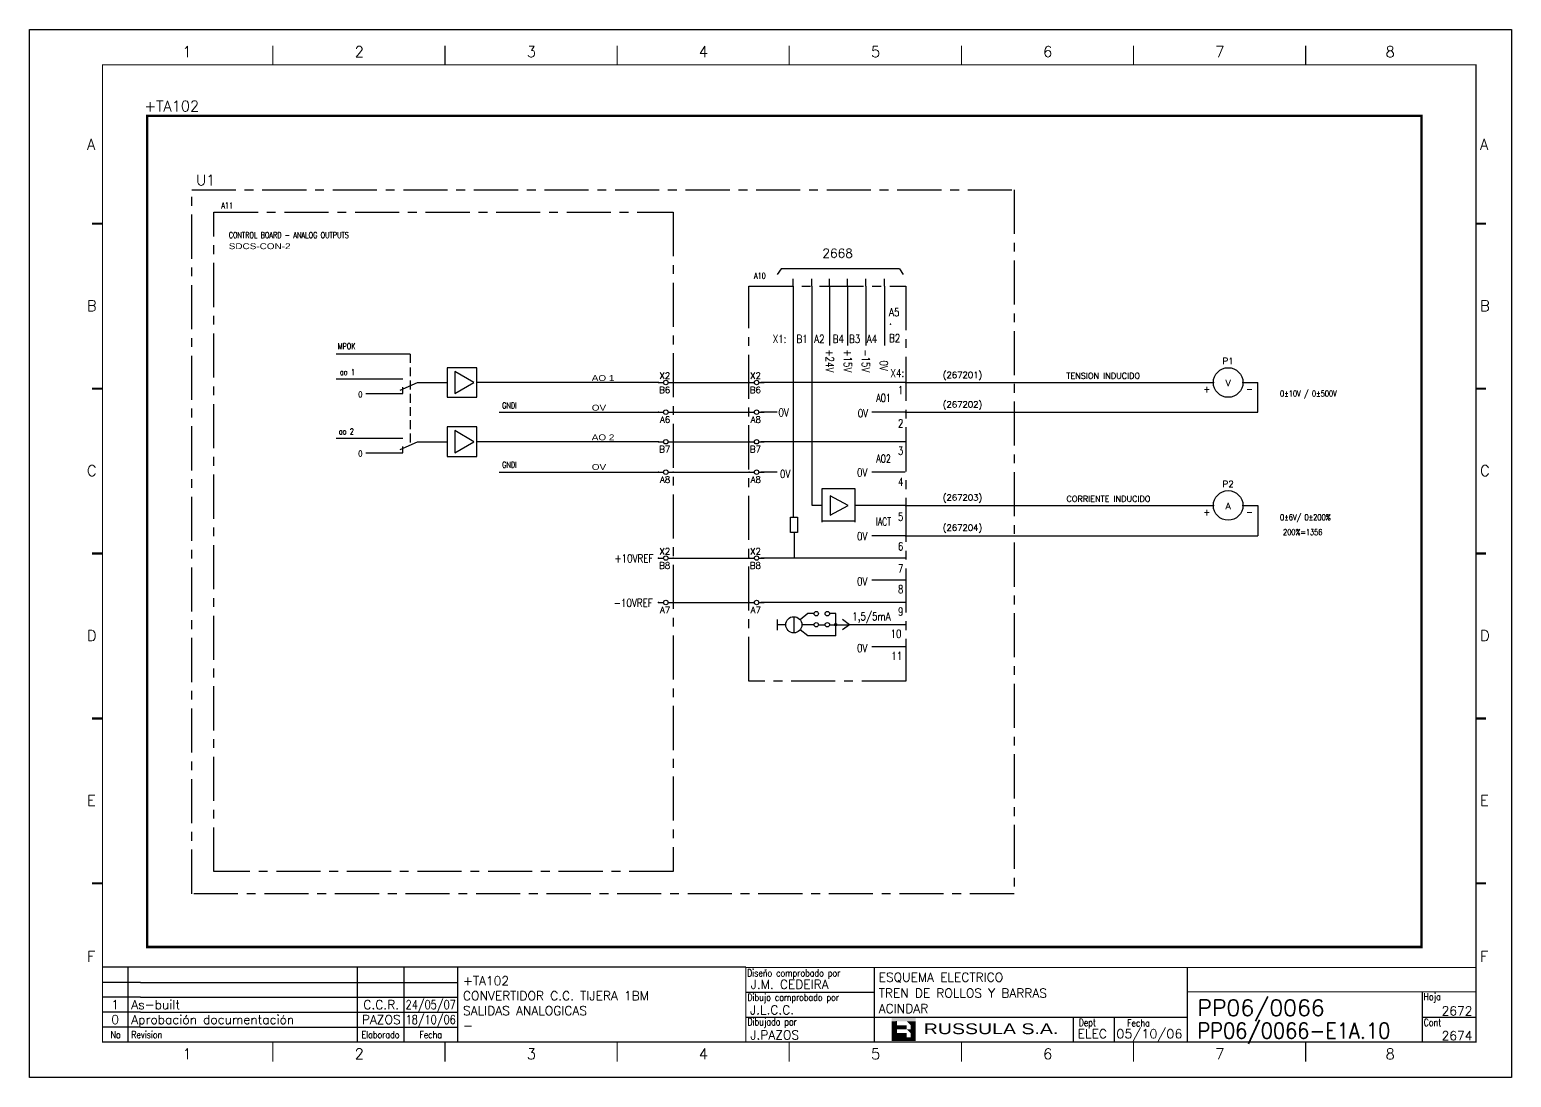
# Model space of a CAD drawing. Extents: x -25 to 1044, y -25744 to 292.
# Drawn here: x 287.4 to 707.4, y -16382 to -16085 of the extents above; entities that cross this region are included whole.
import ezdxf
from ezdxf.enums import TextEntityAlignment as Align

# ---------------------------------------------------------------- set-up
doc = ezdxf.new("R2010")
doc.units = 0
doc.header["$LTSCALE"] = 10
doc.header["$MEASUREMENT"] = 0
for name, pattern in [('CENTER', [2, 1.25, -0.25, 0.25, -0.25]), ('DASHDOT', [1, 0.5, -0.25, 0, -0.25]), ('HIDDEN', [0.375, 0.25, -0.125])]:
    doc.linetypes.add(name, pattern=pattern)
doc.layers.get('0').update_dxf_attribs({"linetype": 'CONTINUOUS'})
for name, color, linetype in [('1', 7, 'CONTINUOUS'), ('10', 5, 'CONTINUOUS'), ('2', 7, 'CONTINUOUS'), ('25', 3, 'CONTINUOUS'), ('25KT', 4, 'HIDDEN'), ('25PK', 4, 'CENTER'), ('35', 2, 'CONTINUOUS'), ('8', 1, 'CONTINUOUS'), ('9', 6, 'CONTINUOUS'), ('DIBUJO', 7, 'CONTINUOUS'), ('NODE', 7, 'CONTINUOUS')]:
    doc.layers.add(name, color=color, linetype=linetype)
doc.styles.add('ABBSTYLE', font='ROMANS.SHX', dxfattribs={"width": 0.8})
doc.styles.add('HELV', font='HELVBLD.SHX', dxfattribs={"width": 1.2})
doc.styles.add('HELVETICA', font='HELV.SHX')
doc.styles.add('LABEL', font='SIMPLEX', dxfattribs={"width": 0.8, "height": 4})
doc.styles.add('ROMANS', font='romans')
doc.styles.get("Standard").update_dxf_attribs({"font": 'simplex'})

# ---------------------------------------------------------------- blocks, each defined once
blk = doc.blocks.new('NOD', base_point=(237.5, 170))
at = {"layer": 'NODE'}
blk.add_point((237.5, 170), dxfattribs=at)
blk = doc.blocks.new('$$PLR12C')
for p, q in [((-2.5, 0), (-0.75, 0)), ((0.75, 0), (2.5, 0))]:
    blk.add_line(p, q)
at = {"layer": '2'}
blk.add_circle((0, 0), 0.75, dxfattribs=at)
for p in [(-2.5, 0), (2.5, 0)]:
    blk.add_blockref('NOD', p, dxfattribs=at)
at = {"layer": '8'}
blk.add_attdef('*A', text='', height=2.15, dxfattribs=at).set_placement((1.5, -3.575), align=Align.RIGHT)
at = {"layer": '9'}
blk.add_attdef('ID', text='', height=2.15, dxfattribs=at).set_placement((1.5, 1.25), align=Align.RIGHT)
blk = doc.blocks.new('AMP')
at = {"layer": '35'}
for p, q in [((0, 5), (0, -5)), ((10, 5), (0, 5)), ((10, -5), (10, 5)), ((0, -5), (10, -5))]:
    blk.add_line(p, q, dxfattribs=at)
blk.add_lwpolyline([(7.5, -3.75), (7.5, 3.75), (1, 0)], close=True, dxfattribs=at)
blk = doc.blocks.new('newcajec')
at = {"layer": '1'}
for p, q in [((179.4, 20.85), (0.13, 20.85)), ((7, 20.85), (7, 0)), ((71, 20.85), (71, 0)), ((84, 20.85), (84, 0.09)), ((99, 20.85), (99, 0)), ((215.2, 20.8), (215.2, 0)), ((10.6, 16.64), (0, 16.64)), ((10.6, 16.64), (99, 16.64)), ((184.64, 20.18), (184.81, 20.01)), ((184.81, 20.01), (185.18, 20.25)), ((10.6, 12.48), (0, 12.48)), ((10.6, 12.48), (99, 12.48)), ((179.4, 13.87), (215.2, 13.87)), ((368, 14.06), (368, 0)), ((10.6, 8.32), (0, 8.32)), ((10.6, 8.32), (99, 8.32)), ((10.6, 4.16), (0, 4.16)), ((10.6, 4.16), (99, 4.16)), ((179.4, 6.93), (267.63, 6.93)), ((267.63, 6.93), (302.5, 6.93)), ((270.63, 6.91), (270.63, 0)), ((282.07, 6.93), (282.07, 0)), ((368, 6.93), (383, 6.93))]:
    blk.add_line(p, q, dxfattribs=at)
for points in [[(47.5, 272.5, 0.3, 0.3, 0), (47.5, 277.91, 0.3, 0.3, 0)], [(95.5, 272.5, 0.3, 0.3, 0), (95.5, 277.91, 0.3, 0.3, 0)], [(143.5, 272.5, 0.3, 0.3, 0), (143.5, 277.91, 0.3, 0.3, 0)], [(191.5, 272.5, 0.3, 0.3, 0), (191.5, 277.91, 0.3, 0.3, 0)], [(239.5, 272.5, 0.3, 0.3, 0), (239.5, 277.91, 0.3, 0.3, 0)], [(287.5, 272.5, 0.3, 0.3, 0), (287.5, 277.91, 0.3, 0.3, 0)], [(335.5, 272.5, 0.3, 0.3, 0), (335.5, 277.91, 0.3, 0.3, 0)], [(-2.99, 228.23, 0.6, 0.6, 0), (-0.18, 228.23, 0.6, 0.6, 0)], [(383.01, 228.23, 0.6, 0.6, 0), (385.82, 228.23, 0.6, 0.6, 0)], [(-2.99, 182.23, 0.6, 0.6, 0), (-0.18, 182.23, 0.6, 0.6, 0)], [(383.01, 182.23, 0.6, 0.6, 0), (385.82, 182.23, 0.6, 0.6, 0)], [(-2.99, 136.23, 0.6, 0.6, 0), (-0.18, 136.23, 0.6, 0.6, 0)], [(383.01, 136.23, 0.6, 0.6, 0), (385.82, 136.23, 0.6, 0.6, 0)], [(-2.99, 90.23, 0.6, 0.6, 0), (-0.18, 90.23, 0.6, 0.6, 0)], [(383.01, 90.23, 0.6, 0.6, 0), (385.82, 90.23, 0.6, 0.6, 0)], [(-2.99, 44.23, 0.6, 0.6, 0), (-0.18, 44.23, 0.6, 0.6, 0)], [(383.01, 44.23, 0.6, 0.6, 0), (385.82, 44.23, 0.6, 0.6, 0)], [(383, 20.8, 0.3, 0.3, 0), (179.4, 20.8, 0.3, 0.3, 0), (179.4, 0, 0.3, 0.3, 0)], [(302.5, 20.8, 0.3, 0.3, 0), (302.5, 0, 0.3, 0.3, 0)], [(302.5, 14, 0.3, 0.3, 0), (383, 14, 0.3, 0.3, 0)], [(47.5, -5.5, 0.3, 0.3, 0), (47.5, -0.09, 0.3, 0.3, 0)], [(95.5, -5.5, 0.3, 0.3, 0), (95.5, -0.09, 0.3, 0.3, 0)], [(143.5, -5.5, 0.3, 0.3, 0), (143.5, -0.09, 0.3, 0.3, 0)], [(191.5, -5.5, 0.3, 0.3, 0), (191.5, -0.09, 0.3, 0.3, 0)], [(239.5, -5.5, 0.3, 0.3, 0), (239.5, -0.09, 0.3, 0.3, 0)], [(287.5, -5.5, 0.3, 0.3, 0), (287.5, -0.09, 0.3, 0.3, 0)], [(335.5, -5.5, 0.3, 0.3, 0), (335.5, -0.09, 0.3, 0.3, 0)]]:
    blk.add_lwpolyline(points, format="xyseb", dxfattribs=at)
at = {"layer": '1', "const_width": 0.3}
blk.add_lwpolyline([(0, 0), (0, 272.5), (383, 272.5), (383, 0)], close=True, dxfattribs=at)
at = {"layer": '2', "color": 14}
for p, q in [((221.42, 4.69), (221.42, 5.81)), ((221.42, 2.47), (221.42, 3.58))]:
    blk.add_line(p, q, dxfattribs=at)
for points in [[(220.05, 5.81), (220.05, 6.92), (226.74, 5.81), (226.74, 6.92)], [(221.42, 2.47), (220.05, 2.47), (221.42, 5.81), (220.05, 5.81)], [(221.42, 4.69), (224.25, 4.69), (221.42, 3.58), (224.25, 3.58)], [(224.25, 5.81), (225.37, 5.81), (225.37, 4.69)], [(225.37, 5.81), (226.74, 5.81), (225.37, 1.35), (226.74, 1.35)], [(224.25, 0.24), (224.25, 2.47), (220.05, 0.24), (220.05, 2.47)], [(224.25, 3.58), (225.37, 3.58), (225.37, 2.47)], [(226.74, 1.35), (226.74, 0.24), (224.25, 1.35), (224.25, 0.24)]]:
    blk.add_solid(points, dxfattribs=at)
at = {"layer": '1', "style": 'ROMANS'}
for s, p in [('1', (22.29, 274.68)), ('2', (70.29, 274.68)), ('3', (118.29, 274.68)), ('4', (166.29, 274.68)), ('5', (214.29, 274.68)), ('6', (262.29, 274.68)), ('7', (310.29, 274.68)), ('8', (357.79, 274.68)), ('A', (-4.37, 248.84)), ('A', (384.13, 248.84)), ('B', (-4.37, 203.84)), ('B', (384.13, 203.84)), ('C', (-4.37, 157.84)), ('C', (384.13, 157.84)), ('D', (-4.37, 111.84)), ('D', (384.13, 111.84)), ('E', (-4.37, 65.84)), ('E', (384.13, 65.84)), ('F', (-4.37, 22.34)), ('F', (384.13, 22.34)), ('1', (22.29, -4.82)), ('2', (70.29, -4.82)), ('3', (118.29, -4.82)), ('4', (166.29, -4.82)), ('5', (214.29, -4.82)), ('6', (262.29, -4.82)), ('7', (310.29, -4.82)), ('8', (357.79, -4.82))]:
    blk.add_text(s, height=3, dxfattribs=at).set_placement(p)
at = {"layer": '1', "style": 'LABEL', "width": 0.8}
for s, p in [('Diseno comprobado por', (179.73, 18.27)), ('Dibujo comprobado por', (179.81, 11.47)), ('Hoja', (368.38, 11.66)), ('Dibujado por', (179.83, 4.64)), ('Fecha', (285.71, 4.3)), ('Cont', (368.43, 4.46)), ('No', (2.23, 1.05)), ('Revision', (8, 1.05))]:
    blk.add_text(s, height=2, dxfattribs=at).set_placement(p)
for s, p in [('Dept', (274.61, 4.44)), ('Elaborado', (77.5, 1.05)), ('Fecha', (91.5, 1.05))]:
    blk.add_text(s, height=2, dxfattribs=at).set_placement(p, align=Align.CENTER)
at = {"layer": '10', "style": 'ROMANS'}
for tag, p in [('REV41', (3.5, 18.74)), ('REV43', (77.7, 18.74)), ('REV31', (3.5, 14.58)), ('REV33', (77.7, 14.58)), ('REV21', (3.5, 10.42)), ('REV23', (77.7, 10.42)), ('REV11', (3.5, 6.27)), ('REV13', (77.7, 6.27))]:
    blk.add_attdef(tag, text='', height=2.5, dxfattribs=at).set_placement(p, align=Align.MIDDLE)
for tag, p, height in [('REV42', (8, 17.49), 2.5), ('SHEETNAME1', (100.5, 15.83), 2.5), ('DESIGNCHECK', (180.74, 14.83), 2.5), ('DOCUMENTTYPE', (216.43, 16.8), 2.5), ('NOTA', (305.32, 15.8), 3), ('REV32', (8, 13.33), 2.5), ('SHEETNAME2', (100.5, 11.67), 2.5), ('OBJECT', (216.43, 12.4), 2.5), ('REV22', (8, 9.17), 2.5), ('SHEETNAME3', (100.5, 7.51), 2.5), ('DRAWINGCHECK', (180.53, 7.71), 2.5), ('CUSTOMER', (216.43, 8.08), 2.5), ('ORDER', (305.32, 7.3), 4.5), ('REV12', (8, 5.01), 2.5), ('SHEETNAME4', (100.5, 3.35), 2.5), ('DOCUMENT_ID', (305.32, 0.93), 4.4), ('USER', (180.63, 0.71), 2.5), ('DEPARTMENT', (271.93, 1.05), 2.5)]:
    blk.add_attdef(tag, p, '', height=height, dxfattribs=at)
for tag, width, p, p2 in [('REV44', 1.221199, (84.53, 17.49), (98.48, 17.49)), ('REV34', 1.221199, (84.53, 13.33), (98.48, 13.33)), ('REV24', 1.221199, (84.53, 9.17), (98.48, 9.17)), ('REV14', 1.221199, (84.53, 5.01), (98.48, 5.01)), ('CREATED2', 7.039915, (282.71, 1.05), (301.14, 1.05))]:
    blk.add_attdef(tag, text='', height=2.5, dxfattribs=dict(at, width=width)).set_placement(p, p2, align=Align.FIT)
for tag, p in [('SHEET', (382, 7.43)), ('NEXTSHEET', (382, 0.5))]:
    blk.add_attdef(tag, text='', height=2.5, dxfattribs=at).set_placement(p, align=Align.RIGHT)
at = {"layer": 'DIBUJO', "color": 14, "style": 'HELVETICA', "width": 1.3}
blk.add_text('RUSSULA S.A.', height=3, dxfattribs=at).set_placement((229, 2.19))
blk = doc.blocks.new('$080101')
at = {"layer": '2'}
blk.add_circle((5, 0), 5, dxfattribs=at)
for p in [(0, 0), (10, 0)]:
    blk.add_blockref('NOD', p, dxfattribs=at)
at = {"layer": '8'}
blk.add_attdef('1A', text='', height=2.15, dxfattribs=at).set_placement((-1, -3.325), align=Align.RIGHT)
blk.add_attdef('2A', (11, -3.325), '', height=2.15, dxfattribs=at)
at = {"layer": '9'}
for tag, p in [('ID', (5, 6.175)), ('FUNK', (5, -1.25))]:
    blk.add_attdef(tag, text='', height=2.15, dxfattribs=at).set_placement(p, align=Align.CENTER)

msp = doc.modelspace()

# ---------------------------------------------------------------- linework, layer by layer
at = {"layer": '2', "color": 3}
for p, q in [((503.84, -16157.68), (503.84, -16155.58)), ((509.09, -16157.68), (509.09, -16155.58)), ((514.13, -16157.68), (514.13, -16155.58)), ((519.17, -16157.68), (519.17, -16155.58)), ((524.42, -16157.68), (524.42, -16155.58)), ((529.67, -16157.68), (529.67, -16155.58)), ((503.84, -16157.68), (503.84, -16223.2)), ((509.09, -16157.68), (509.09, -16219.84)), ((514.13, -16157.68), (514.13, -16174.48)), ((519.17, -16157.68), (519.17, -16174.48)), ((524.42, -16157.68), (524.42, -16174.48)), ((529.67, -16157.68), (529.67, -16174.48))]:
    msp.add_line(p, q, dxfattribs=at)
at = {"layer": '2', "color": 4, "linetype": 'CENTER'}
for p, q in [((491.24, -16157.68), (535.76, -16157.68)), ((491.24, -16269.61), (491.24, -16157.68)), ((535.76, -16157.68), (535.76, -16269.61)), ((535.76, -16269.61), (491.24, -16269.61))]:
    msp.add_line(p, q, dxfattribs=at)
at = {"layer": '2', "color": 7}
for p, q in [((468.77, -16184.98), (491.34, -16184.98)), ((535.55, -16184.98), (622.91, -16184.98)), ((631.31, -16184.98), (635.51, -16184.98)), ((635.51, -16193.38), (635.51, -16184.98)), ((468.77, -16193.38), (491.34, -16193.38)), ((535.55, -16193.38), (635.51, -16193.38)), ((468.77, -16201.78), (491.34, -16201.78)), ((468.77, -16210.39), (491.34, -16210.39)), ((535.55, -16219.84), (578.78, -16219.84)), ((578.78, -16219.84), (622.91, -16219.84)), ((631.31, -16219.84), (635.51, -16219.84)), ((635.51, -16219.84), (635.51, -16228.45)), ((535.55, -16228.45), (635.51, -16228.45)), ((468.77, -16234.75), (491.34, -16234.75)), ((468.77, -16247.35), (491.34, -16247.35))]:
    msp.add_line(p, q, dxfattribs=at)
at = {"layer": '2', "color": 3, "linetype": 'DASHDOT'}
msp.add_lwpolyline([(320.72, -16109.38, 0.706, 0.706, 0), (681.92, -16109.38, 0.706, 0.706, 0), (681.92, -16345, 0.706, 0.706, 0), (320.72, -16345, 0.706, 0.706, 0), (320.72, -16109.38, 0.706, 0.706, 0)], format="xyseb", dxfattribs=at)
at = {"layer": '25'}
for p, q in [((500.37, -16152.75), (499.32, -16154.32)), ((533.97, -16152.75), (500.37, -16152.75)), ((533.97, -16152.75), (535.02, -16154.32)), ((535.55, -16184.98), (494.6, -16184.98)), ((499.32, -16193.38), (494.6, -16193.38)), ((535.55, -16193.38), (526.1, -16193.38)), ((535.55, -16201.78), (494.6, -16201.78)), ((499.32, -16210.39), (494.6, -16210.39)), ((535.55, -16210.39), (526.1, -16210.39)), ((511.92, -16215.12), (511.92, -16224.57)), ((521.37, -16215.12), (511.92, -16215.12)), ((521.37, -16224.57), (521.37, -16215.12)), ((511.92, -16219.84), (509.17, -16219.84)), ((514.29, -16217.08), (514.29, -16222.6)), ((519.41, -16219.84), (514.29, -16217.08)), ((514.29, -16222.6), (519.41, -16219.84)), ((535.55, -16219.84), (521.37, -16219.84)), ((503.06, -16223.15), (505.03, -16223.15)), ((503.06, -16227.49), (503.06, -16223.15)), ((505.03, -16223.15), (505.03, -16227.49)), ((511.92, -16224.15), (521.37, -16224.15)), ((505.03, -16227.49), (503.06, -16227.49)), ((504.05, -16227.49), (504.05, -16234.75)), ((535.55, -16228.45), (526.1, -16228.45)), ((535.55, -16234.75), (494.6, -16234.75)), ((535.55, -16241.05), (526.1, -16241.05)), ((535.55, -16247.35), (494.6, -16247.35)), ((499.26, -16252.15), (499.26, -16255.15)), ((501.69, -16253.65), (499.26, -16253.65)), ((503.99, -16251.36), (503.99, -16255.94)), ((507.99, -16250.5), (505.78, -16252.23)), ((509.72, -16253.65), (506.28, -16253.65)), ((509.72, -16250.5), (507.99, -16250.5)), ((510.98, -16253.65), (512.87, -16253.65)), ((515.86, -16250.5), (514.13, -16250.5)), ((514.13, -16253.65), (519.75, -16253.65)), ((515.86, -16256.8), (515.86, -16250.5)), ((519.75, -16253.65), (517.83, -16252.18)), ((519.75, -16253.65), (517.83, -16255.12)), ((535.55, -16253.65), (519.75, -16253.65)), ((507.99, -16256.8), (505.78, -16255.07)), ((515.86, -16256.8), (507.99, -16256.8)), ((535.55, -16259.95), (526.1, -16259.95))]:
    msp.add_line(p, q, dxfattribs=at)
for centre, radius in [((503.99, -16253.65), 2.29), ((510.35, -16250.5), 0.63), ((510.35, -16253.65), 0.63), ((513.5, -16250.5), 0.63), ((513.5, -16253.65), 0.63)]:
    msp.add_circle(centre, radius, dxfattribs=at)
at = {"layer": '25KT', "color": 7}
msp.add_line((395.27, -16176.95), (395.27, -16202.83), dxfattribs=at)
at = {"layer": '25PK'}
for p, q in [((333.32, -16130.38), (566.42, -16130.38)), ((333.32, -16329.88), (333.32, -16130.38)), ((566.42, -16130.38), (566.42, -16329.88)), ((339.62, -16323.58), (339.62, -16136.68)), ((339.62, -16136.68), (469.82, -16136.68)), ((469.82, -16136.68), (469.82, -16323.58)), ((469.82, -16323.58), (339.62, -16323.58)), ((566.42, -16329.88), (333.32, -16329.88))]:
    msp.add_line(p, q, dxfattribs=at)
at = {"layer": '35', "color": 7}
for p, q in [((395.27, -16176.95), (374.27, -16176.95)), ((374.27, -16183.93), (393.17, -16183.93)), ((392.37, -16187.18), (397.37, -16184.98)), ((393.17, -16188.13), (393.17, -16186.29)), ((397.37, -16184.98), (405.77, -16184.98)), ((465.62, -16184.98), (414.17, -16184.98)), ((382.67, -16188.13), (393.17, -16188.13)), ((420.47, -16193.38), (465.62, -16193.38)), ((374.27, -16200.73), (393.17, -16200.73)), ((392.37, -16203.98), (397.37, -16201.78)), ((393.17, -16204.93), (393.17, -16203.09)), ((397.37, -16201.78), (405.77, -16201.78)), ((465.62, -16201.78), (414.17, -16201.78)), ((382.67, -16204.93), (393.17, -16204.93)), ((420.47, -16210.39), (465.62, -16210.39))]:
    msp.add_line(p, q, dxfattribs=at)
at = {"layer": '35'}
msp.add_circle((515.86, -16253.65), 0.335, dxfattribs=at)
at = {"layer": 'DIBUJO'}
msp.add_lwpolyline([(287.38, -16084.95), (707.38, -16084.95), (707.38, -16381.95), (287.38, -16381.95), (287.38, -16084.95)], dxfattribs=at)

# ---------------------------------------------------------------- block references
at = {"layer": '2', "color": 7}
ref = msp.add_blockref('newcajec', (308.06, -16371.93), dxfattribs=dict(at, xscale=1.016442892079965, yscale=1.016442892079965, zscale=1.016442892079965))
ref.add_attrib('REV24', '24/05/07', dxfattribs={"layer": '10', "height": 2.541, "style": 'ROMANS', "width": 0.728168}).set_placement((393.97, -16362.61), (408.16, -16362.61), align=Align.FIT)
ref.add_attrib('SHEETNAME3', 'SALIDAS ANALOGICAS', (410.21, -16364.3), dxfattribs={"layer": '10', "height": 2.5411, "style": 'ROMANS'})
ref.add_attrib('SHEETNAME2', 'CONVERTIDOR C.C. TIJERA 1BM', (410.21, -16360.08), dxfattribs={"layer": '10', "height": 2.5411, "style": 'ROMANS'})
ref.add_attrib('SHEETNAME1', '+TA102', (410.21, -16355.85), dxfattribs={"layer": '10', "height": 2.541, "style": 'ROMANS'})
ref.add_attrib('USER', 'J.PAZOS', (491.66, -16371.21), dxfattribs={"layer": '10', "height": 2.541, "style": 'ROMANS'})
ref.add_attrib('DRAWINGCHECK', 'J.L.C.C.', (491.56, -16364.09), dxfattribs={"layer": '10', "height": 2.541, "style": 'ROMANS'})
ref.add_attrib('DESIGNCHECK', 'J.M. CEDEIRA', (491.77, -16356.86), dxfattribs={"layer": '10', "height": 2.5411, "style": 'ROMANS'})
ref.add_attrib('REV22', 'As-built', (316.19, -16362.61), dxfattribs={"layer": '10', "height": 2.541, "style": 'ROMANS'})
ref.add_attrib('REV12', 'Aprobación documentación', (316.19, -16366.83), dxfattribs={"layer": '10', "height": 2.5411, "style": 'ROMANS'})
ref.add_attrib('REV21', '1', dxfattribs={"layer": '10', "height": 2.54, "style": 'ROMANS'}).set_placement((311.62, -16361.34), align=Align.MIDDLE)
ref.add_attrib('REV11', '0', dxfattribs={"layer": '10', "height": 2.54, "style": 'ROMANS'}).set_placement((311.62, -16365.56), align=Align.MIDDLE)
ref.add_attrib('SHEETNAME4', '-', (410.21, -16368.53), dxfattribs={"layer": '10', "height": 2.54, "style": 'ROMANS'})
ref.add_attrib('REV14', '18/10/06', dxfattribs={"layer": '10', "height": 2.541, "style": 'ROMANS', "width": 0.728168}).set_placement((393.97, -16366.83), (408.16, -16366.83), align=Align.FIT)
ref.add_attrib('REV23', 'C.C.R.', dxfattribs={"layer": '10', "height": 2.541, "style": 'ROMANS'}).set_placement((387.04, -16361.34), align=Align.MIDDLE)
ref.add_attrib('REV13', 'PAZOS', dxfattribs={"layer": '10', "height": 2.541, "style": 'ROMANS'}).set_placement((387.04, -16365.56), align=Align.MIDDLE)
ref.add_attrib('DOCUMENT_ID', 'PP06/0066-E1A.10', (618.4, -16370.98), dxfattribs={"layer": '10', "height": 4.4723, "style": 'ROMANS', "width": 0.9})
ref.add_attrib('ORDER', 'PP06/0066', (618.4, -16364.51), dxfattribs={"layer": '10', "height": 4.574, "style": 'ROMANS'})
ref.add_attrib('CUSTOMER', 'ACINDAR', (528.05, -16363.71), dxfattribs={"layer": '10', "height": 2.541, "style": 'ROMANS'})
ref.add_attrib('OBJECT', 'TREN DE ROLLOS Y BARRAS', (528.05, -16359.33), dxfattribs={"layer": '10', "height": 2.5411, "style": 'ROMANS'})
ref.add_attrib('DOCUMENTTYPE', 'ESQUEMA ELECTRICO', (528.05, -16354.85), dxfattribs={"layer": '10', "height": 2.5411, "style": 'ROMANS'})
ref.add_attrib('CREATED2', '05/10/06', dxfattribs={"layer": '10', "height": 2.541, "style": 'ROMANS', "width": 0.961976}).set_placement((595.41, -16370.87), (614.16, -16370.87), align=Align.FIT)
ref.add_attrib('DEPARTMENT', 'ELEC', (584.46, -16370.87), dxfattribs={"layer": '10', "height": 2.541, "style": 'ROMANS'})
ref.add_attrib('NEXTSHEET', '2674', dxfattribs={"layer": '10', "height": 2.541, "style": 'ROMANS'}).set_placement((696.34, -16371.42), align=Align.RIGHT)
ref.add_attrib('SHEET', '2672', dxfattribs={"layer": '10', "height": 2.541, "style": 'ROMANS'}).set_placement((696.34, -16364.38), align=Align.RIGHT)
for name, p, xscale, yscale, zscale, values in [('$080101', (622.91, -16184.98), 0.8400000000000318, 0.8400000000000318, 0.8400000000000318, {'FUNK': 'V', 'ID': 'P1', '1A': '+', '2A': '-'}), ('$$PLR12C', (467.72, -16184.98), 0.839999999999975, 0.839999999999975, 0.839999999999975, {'ID': 'X2', '*A': 'B6'}), ('$$PLR12C', (493.44, -16184.98), 0.839999999999975, 0.839999999999975, 0.839999999999975, {'ID': 'X2', '*A': 'B6'}), ('$$PLR12C', (467.72, -16193.38), 0.839999999999975, 0.839999999999975, 0.839999999999975, {'*A': 'A6'}), ('$$PLR12C', (493.44, -16193.38), 0.839999999999975, 0.839999999999975, 0.839999999999975, {'*A': 'A8'}), ('$$PLR12C', (467.72, -16201.78), 0.839999999999975, 0.839999999999975, 0.839999999999975, {'*A': 'B7'}), ('$$PLR12C', (493.44, -16201.78), 0.839999999999975, 0.839999999999975, 0.839999999999975, {'*A': 'B7'}), ('$$PLR12C', (467.72, -16210.39), 0.839999999999975, 0.839999999999975, 0.839999999999975, {'*A': 'A8'}), ('$$PLR12C', (493.44, -16210.39), 0.839999999999975, 0.839999999999975, 0.839999999999975, {'*A': 'A8'}), ('$080101', (622.91, -16219.84), 0.8400000000000318, 0.8400000000000318, 0.8400000000000318, {'FUNK': 'A', 'ID': 'P2', '1A': '+', '2A': '-'}), ('$$PLR12C', (467.72, -16234.75), 0.839999999999975, 0.839999999999975, 0.839999999999975, {'ID': 'X2', '*A': 'B8'}), ('$$PLR12C', (493.44, -16234.75), 0.839999999999975, 0.839999999999975, 0.839999999999975, {'ID': 'X2', '*A': 'B8'}), ('$$PLR12C', (467.72, -16247.35), 0.839999999999975, 0.839999999999975, 0.839999999999975, {'*A': 'A7'}), ('$$PLR12C', (493.44, -16247.35), 0.839999999999975, 0.839999999999975, 0.839999999999975, {'*A': 'A7'})]:
    msp.add_blockref(name, p, dxfattribs=dict(at, xscale=xscale, yscale=yscale, zscale=zscale)).add_auto_attribs(values)
at = {"layer": '35', "color": 7, "xscale": 0.839999999999975, "yscale": 0.839999999999975, "zscale": 0.839999999999975, "rotation": 180}
for p in [(414.17, -16184.98), (414.17, -16201.78)]:
    msp.add_blockref('AMP', p, dxfattribs=at)

# ---------------------------------------------------------------- texts
at = {"layer": '2', "color": 6}
for s, height, p in [('+TA102', 3.024, (319.88, -16108.12)), ('U1', 3.024, (334.58, -16129.12)), ('(267201)', 1.764, (546.21, -16183.71)), ('(267202)', 1.764, (546.21, -16192.09)), ('(267203)', 1.764, (546.21, -16218.46)), ('(267204)', 1.764, (546.21, -16227.01))]:
    msp.add_text(s, height=height, dxfattribs=at).set_placement(p)
at = {"layer": '2', "color": 7, "style": 'ROMANS'}
for s, height, p in [('2668', 2.52, (512.08, -16149.6)), ('TENSION INDUCIDO', 1.68, (581.24, -16183.93)), ('CORRIENTE INDUCIDO', 1.68, (581.3, -16218.79))]:
    msp.add_text(s, height=height, dxfattribs=at).set_placement(p)
at = {"layer": '2', "color": 7, "style": 'ROMANS', "width": 0.7}
for s, p in [('0%%P10V / 0%%P500V', (641.81, -16188.97)), ('0%%P6V/ 0%%P200%', (641.81, -16224.04)), ('200%=1356', (642.66, -16228.24))]:
    msp.add_text(s, height=1.68, dxfattribs=at).set_placement(p)
at = {"layer": '25'}
for s, height, style, width, p in [('A11', 1.68, 'ABBSTYLE', 0.8, (341.72, -16135.63)), ('CONTROL BOARD - ANALOG OUTPUTS', 1.68, 'ABBSTYLE', 0.8, (343.82, -16144.03)), ('SDCS-CON-2', 1.68, 'HELV', 1.2, (343.82, -16147.18)), ('A10', 1.68, 'ABBSTYLE', 0.8, (492.71, -16155.58)), ('A5', 2.268, 'ROMANS', 0.8, (530.98, -16166.2)), ('.', 2.27, 'ROMANS', 0.8, (530.98, -16168.51)), ('MPOK', 1.68, 'ABBSTYLE', 0.8, (374.69, -16175.53)), ('X1:', 2.268, 'ROMANS', 0.8, (498.01, -16173.76)), ('B1', 2.268, 'ROMANS', 0.8, (504.73, -16173.76)), ('A2', 2.268, 'ROMANS', 0.8, (509.77, -16173.76)), ('B4', 2.268, 'ROMANS', 0.8, (515.02, -16173.76)), ('B3', 2.268, 'ROMANS', 0.8, (519.64, -16173.76)), ('A4', 2.268, 'ROMANS', 0.8, (524.68, -16173.76)), ('B2', 2.268, 'ROMANS', 0.8, (530.98, -16173.55)), ('ao 1', 1.68, 'ABBSTYLE', 0.8, (375.32, -16182.88)), ('X4:', 2.268, 'ROMANS', 0.8, (531.4, -16183.42)), ('AO 1', 1.68, 'HELV', 1.2, (446.72, -16184.56)), ('1', 2.27, 'ROMANS', 0.8, (533.5, -16188.25)), ('0', 1.68, 'ABBSTYLE', 0.8, (380.57, -16189.18)), ('GNDI', 1.68, 'ABBSTYLE', 0.8, (421.31, -16192.33)), ('OV', 1.68, 'HELV', 1.2, (446.72, -16192.96)), ('ao 2', 1.68, 'ABBSTYLE', 0.8, (375.02, -16199.68)), ('2', 2.27, 'ROMANS', 0.8, (533.5, -16197.7)), ('AO 2', 1.68, 'HELV', 1.2, (446.72, -16201.36)), ('3', 2.27, 'ROMANS', 0.8, (533.5, -16205.47)), ('0', 1.68, 'ABBSTYLE', 0.8, (380.57, -16205.98)), ('GNDI', 1.68, 'ABBSTYLE', 0.8, (421.31, -16209.13)), ('OV', 1.68, 'HELV', 1.2, (446.72, -16209.76)), ('4', 2.27, 'ROMANS', 0.8, (533.5, -16214.29)), ('5', 2.27, 'ROMANS', 0.8, (533.5, -16224.16)), ('6', 2.27, 'ROMANS', 0.8, (533.5, -16232.56)), ('7', 2.27, 'ROMANS', 0.8, (533.5, -16238.86)), ('8', 2.27, 'ROMANS', 0.8, (533.5, -16244.74)), ('1,5/5mA', 2.268, 'ROMANS', 0.8, (520.55, -16252.4)), ('9', 2.27, 'ROMANS', 0.8, (533.5, -16251.04)), ('10', 2.268, 'ROMANS', 0.8, (531.4, -16257.34)), ('11', 2.268, 'ROMANS', 0.8, (531.61, -16263.64))]:
    msp.add_text(s, height=height, dxfattribs=dict(at, style=style, width=width)).set_placement(p)
at = {"layer": '25', "style": 'ROMANS', "width": 0.8}
for s, p in [('+24V', (513.05, -16175.57)), ('+15V', (518.17, -16175.57)), ('-15V', (523.29, -16175.57)), ('0V', (528.4, -16178.72))]:
    msp.add_text(s, height=2.268, rotation=270, dxfattribs=at).set_placement(p)
at = {"layer": '25', "style": 'ROMANS'}
for s, width, p in [('AO1', 0.7, (529.43, -16190.48)), ('0V', 0.8, (501.11, -16194.61)), ('0V', 0.8, (523.58, -16194.82)), ('AO2', 0.7, (529.43, -16207.7)), ('0V', 0.8, (501.53, -16212.04)), ('0V', 0.8, (523.37, -16211.62)), ('IACT', 0.7, (529.43, -16225.55)), ('0V', 0.8, (523.37, -16229.68)), ('+10VREF', 0.8, (458.69, -16235.98)), ('0V', 0.8, (523.37, -16242.49)), ('-10VREF', 0.8, (458.48, -16248.58)), ('0V', 0.8, (523.37, -16261.39))]:
    msp.add_text(s, height=2.268, dxfattribs=dict(at, width=width)).set_placement(p, align=Align.CENTER)

doc.saveas('drawing.dxf')
